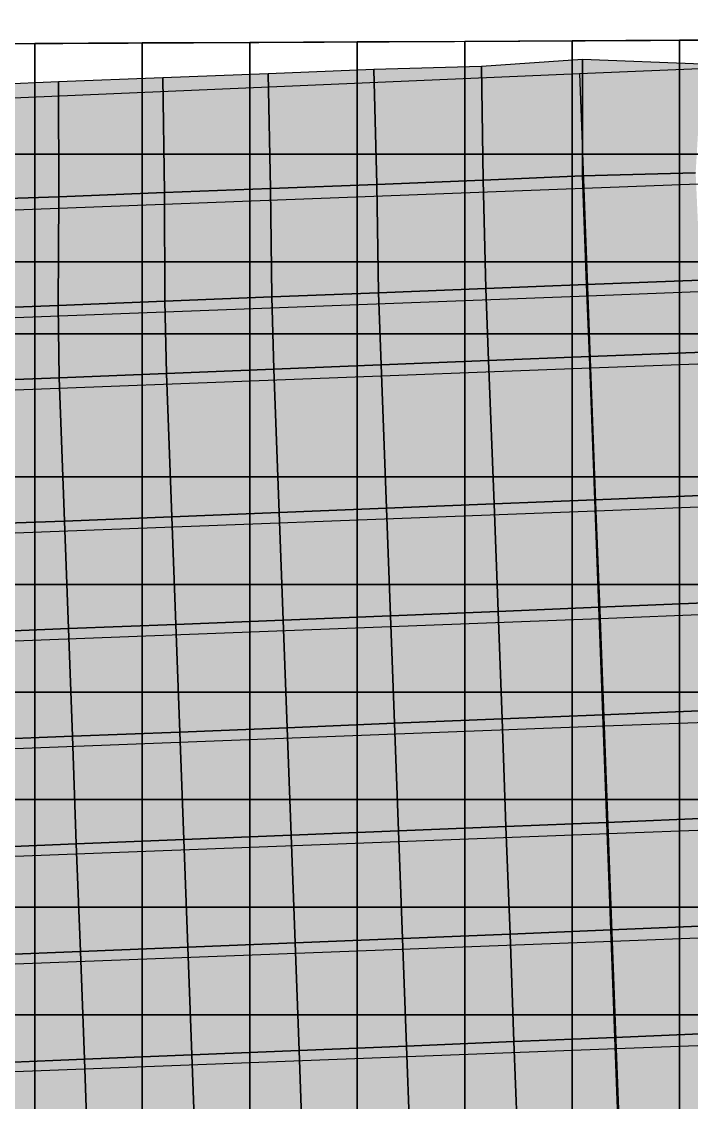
# Model space of a CAD drawing. Header units: inches. Extents: x -100 to 100, y -42 to 41.
# Drawn here: x 5.19 to 11.42, y -5.81 to 4.23 of the extents above; entities that cross this region are included whole.
import ezdxf

# ---------------------------------------------------------------- set-up
doc = ezdxf.new("R2010")
doc.units = ezdxf.units.IN
doc.header["$MEASUREMENT"] = 0
for name, color, linetype in [('Mesh-セル中詰(気中)', 7, 'Continuous'), ('Mesh-セル中詰(水中)', 7, 'Continuous'), ('Mesh-梁②(中央)', 7, 'Continuous'), ('Mesh-梁③(円周)', 7, 'Continuous'), ('Undeformed Mesh-セル中詰(気中)', 7, 'Continuous'), ('Undeformed Mesh-セル中詰(水中)', 7, 'Continuous'), ('Undeformed Mesh-梁③(円周)', 7, 'Continuous')]:
    doc.layers.add(name, color=color, linetype=linetype)

msp = doc.modelspace()

# ---------------------------------------------------------------- linework, layer by layer
at = {"color": 7, "true_color": 0xffffff, "transparency": 33554687}
for p, q in [((10.378, 3.750055), (21.636, 4.23355)), ((-0.88, 3.26625), (10.378, 3.750055)), ((10.378, 3.750055), (10.419, 2.685)), ((10.419, 2.685), (21.679, 3.1134)), ((-0.842, 2.2574), (10.419, 2.685)), ((10.419, 2.685), (10.456, 1.685)), ((10.456, 1.685), (21.715, 2.1145)), ((-0.804, 1.257), (10.456, 1.685)), ((10.456, 1.685), (10.482, 1.015)), ((10.482, 1.015), (21.739, 1.4451)), ((-0.78, 0.5867), (10.482, 1.015)), ((10.482, 1.015), (10.532, -0.315)), ((10.532, -0.315), (21.793, 0.1138)), ((-0.73, -0.7437), (10.532, -0.315)), ((10.532, -0.315), (10.57, -1.315)), ((10.57, -1.315), (21.831, -0.8863)), ((-0.693, -1.7438), (10.57, -1.315)), ((10.57, -1.315), (10.608, -2.315)), ((10.608, -2.315), (21.87, -1.8862)), ((-0.655, -2.744), (10.608, -2.315)), ((10.608, -2.315), (10.646, -3.315)), ((10.646, -3.315), (21.908, -2.886)), ((-0.617, -3.7441), (10.646, -3.315)), ((10.646, -3.315), (10.684, -4.315)), ((10.684, -4.315), (21.946, -3.8857)), ((-0.579, -4.7443), (10.684, -4.315)), ((10.684, -4.315), (10.721, -5.315)), ((10.721, -5.315), (21.984, -4.8855)), ((-0.541, -5.7445), (10.721, -5.315)), ((10.721, -5.315), (10.759, -6.315))]:
    msp.add_line(p, q, dxfattribs=at)
for points in [[(10.407, 3.880055), (9.46703, 3.816555), (9.48203, 2.7581)], [(10.407, 3.880055), (9.48203, 2.7581), (10.407, 2.7994)], [(11.52003, 3.839155), (10.407, 3.880055), (10.407, 2.7994)], [(11.52003, 3.839155), (10.407, 2.7994), (11.46003, 2.8285)], [(7.483025, 3.747655), (6.502025, 3.711055), (6.518025, 2.646)], [(7.483025, 3.747655), (6.518025, 2.646), (7.503025, 2.6822)], [(8.46703, 3.787155), (7.483025, 3.747655), (7.503025, 2.6822)], [(8.46703, 3.787155), (7.503025, 2.6822), (8.49203, 2.7198)], [(9.46703, 3.816555), (8.46703, 3.787155), (8.49203, 2.7198)], [(9.46703, 3.816555), (8.49203, 2.7198), (9.48203, 2.7581)], [(5.532025, 3.673855), (4.568025, 3.630955), (4.551025, 2.569)], [(5.532025, 3.673855), (4.551025, 2.569), (5.534025, 2.6059)], [(6.502025, 3.711055), (5.532025, 3.673855), (5.534025, 2.6059)], [(6.502025, 3.711055), (5.534025, 2.6059), (6.518025, 2.646)], [(10.444, 1.7894), (11.46003, 2.8285), (10.407, 2.7994)], [(10.444, 1.7894), (11.50503, 1.8312), (11.46003, 2.8285)], [(7.515025, 1.6735), (8.49203, 2.7198), (7.503025, 2.6822)], [(7.515025, 1.6735), (8.51003, 1.7131), (8.49203, 2.7198)], [(8.51003, 1.7131), (9.48203, 2.7581), (8.49203, 2.7198)], [(8.51003, 1.7131), (9.50703, 1.7522), (9.48203, 2.7581)], [(9.50703, 1.7522), (10.407, 2.7994), (9.48203, 2.7581)], [(9.50703, 1.7522), (10.444, 1.7894), (10.407, 2.7994)], [(5.527025, 1.5948), (6.520025, 1.6341), (6.518025, 2.646)], [(5.527025, 1.5948), (6.518025, 2.646), (5.534025, 2.6059)], [(6.520025, 1.6341), (7.503025, 2.6822), (6.518025, 2.646)], [(6.520025, 1.6341), (7.515025, 1.6735), (7.503025, 2.6822)], [(4.536025, 1.5557), (5.527025, 1.5948), (5.534025, 2.6059)], [(4.536025, 1.5557), (5.534025, 2.6059), (4.551025, 2.569)], [(10.471, 1.119), (11.50503, 1.8312), (10.444, 1.7894)], [(10.471, 1.119), (11.53203, 1.1614), (11.50503, 1.8312)], [(7.534025, 1.0016), (8.51003, 1.7131), (7.515025, 1.6735)], [(7.534025, 1.0016), (8.53303, 1.0415), (8.51003, 1.7131)], [(8.51003, 1.7131), (9.53203, 1.0815), (9.50703, 1.7522)], [(8.51003, 1.7131), (8.53303, 1.0415), (9.53203, 1.0815)], [(9.53203, 1.0815), (10.444, 1.7894), (9.50703, 1.7522)], [(9.53203, 1.0815), (10.471, 1.119), (10.444, 1.7894)], [(5.537025, 0.9223), (6.520025, 1.6341), (5.527025, 1.5948)], [(5.537025, 0.9223), (6.535025, 0.9614), (6.520025, 1.6341)], [(6.535025, 0.9614), (7.515025, 1.6735), (6.520025, 1.6341)], [(6.535025, 0.9614), (7.534025, 1.0016), (7.515025, 1.6735)], [(4.538025, 0.8818), (5.527025, 1.5948), (4.536025, 1.5557)], [(4.538025, 0.8818), (5.537025, 0.9223), (5.527025, 1.5948)], [(10.471, 1.119), (9.53203, 1.0815), (9.58403, -0.2492)], [(10.471, 1.119), (9.58403, -0.2492), (10.522, -0.2114)], [(11.53203, 1.1614), (10.471, 1.119), (10.522, -0.2114)], [(11.53203, 1.1614), (10.522, -0.2114), (11.58303, -0.1688)], [(8.53303, 1.0415), (7.534025, 1.0016), (7.585025, -0.3298)], [(8.53303, 1.0415), (7.585025, -0.3298), (8.58403, -0.2894)], [(8.53303, 1.0415), (9.58403, -0.2492), (9.53203, 1.0815)], [(8.53303, 1.0415), (8.58403, -0.2894), (9.58403, -0.2492)], [(5.537025, 0.9223), (4.538025, 0.8818), (4.587025, -0.449)], [(5.537025, 0.9223), (4.587025, -0.449), (5.587025, -0.4095)], [(6.535025, 0.9614), (5.537025, 0.9223), (5.587025, -0.4095)], [(6.535025, 0.9614), (5.587025, -0.4095), (6.586025, -0.3697)], [(7.534025, 1.0016), (6.535025, 0.9614), (6.586025, -0.3697)], [(7.534025, 1.0016), (6.586025, -0.3697), (7.585025, -0.3298)], [(10.522, -0.2114), (11.62103, -1.1687), (11.58303, -0.1688)], [(7.585025, -0.3298), (8.62203, -1.29), (8.58403, -0.2894)], [(8.58403, -0.2894), (9.62103, -1.2494), (9.58403, -0.2492)], [(8.58403, -0.2894), (8.62203, -1.29), (9.62103, -1.2494)], [(9.58403, -0.2492), (10.56, -1.2115), (10.522, -0.2114)], [(9.58403, -0.2492), (9.62103, -1.2494), (10.56, -1.2115)], [(10.522, -0.2114), (10.56, -1.2115), (11.62103, -1.1687)], [(5.587025, -0.4095), (6.623025, -1.3706), (6.586025, -0.3697)], [(6.586025, -0.3697), (7.622025, -1.3304), (7.585025, -0.3298)], [(6.586025, -0.3697), (6.623025, -1.3706), (7.622025, -1.3304)], [(7.585025, -0.3298), (7.622025, -1.3304), (8.62203, -1.29)], [(4.587025, -0.449), (5.624025, -1.4103), (5.587025, -0.4095)], [(4.587025, -0.449), (4.625025, -1.4499), (5.624025, -1.4103)], [(5.587025, -0.4095), (5.624025, -1.4103), (6.623025, -1.3706)], [(10.56, -1.2115), (11.65903, -2.1684), (11.62103, -1.1687)], [(8.62203, -1.29), (7.622025, -1.3304), (7.659025, -2.331)], [(8.62203, -1.29), (7.659025, -2.331), (8.65903, -2.2903)], [(9.62103, -1.2494), (8.62203, -1.29), (8.65903, -2.2903)], [(9.62103, -1.2494), (8.65903, -2.2903), (9.65903, -2.2497)], [(9.62103, -1.2494), (10.597, -2.2114), (10.56, -1.2115)], [(9.62103, -1.2494), (9.65903, -2.2497), (10.597, -2.2114)], [(10.56, -1.2115), (10.597, -2.2114), (11.65903, -2.1684)], [(6.623025, -1.3706), (5.624025, -1.4103), (5.661025, -2.4112)], [(6.623025, -1.3706), (5.661025, -2.4112), (6.660025, -2.3713)], [(6.623025, -1.3706), (7.659025, -2.331), (7.622025, -1.3304)], [(6.623025, -1.3706), (6.660025, -2.3713), (7.659025, -2.331)], [(4.625025, -1.4499), (5.661025, -2.4112), (5.624025, -1.4103)], [(4.625025, -1.4499), (4.661025, -2.4509), (5.661025, -2.4112)], [(11.65903, -2.1684), (10.597, -2.2114), (10.635, -3.2112)], [(11.65903, -2.1684), (10.635, -3.2112), (11.69603, -3.1679)], [(8.65903, -2.2903), (7.659025, -2.331), (7.696025, -3.3314)], [(8.65903, -2.2903), (7.696025, -3.3314), (8.69603, -3.2907)], [(9.65903, -2.2497), (8.65903, -2.2903), (8.69603, -3.2907)], [(9.65903, -2.2497), (8.69603, -3.2907), (9.69503, -3.2497)], [(10.597, -2.2114), (9.65903, -2.2497), (9.69503, -3.2497)], [(10.597, -2.2114), (9.69503, -3.2497), (10.635, -3.2112)], [(4.661025, -2.4509), (5.697025, -3.4121), (5.661025, -2.4112)], [(6.660025, -2.3713), (5.661025, -2.4112), (5.697025, -3.4121)], [(6.660025, -2.3713), (5.697025, -3.4121), (6.697025, -3.372)], [(7.659025, -2.331), (6.660025, -2.3713), (6.697025, -3.372)], [(7.659025, -2.331), (6.697025, -3.372), (7.696025, -3.3314)], [(4.661025, -2.4509), (4.699025, -3.4521), (5.697025, -3.4121)], [(10.635, -3.2112), (9.69503, -3.2497), (9.73303, -4.2497)], [(10.635, -3.2112), (9.73303, -4.2497), (10.672, -4.2109)], [(11.69603, -3.1679), (10.635, -3.2112), (10.672, -4.2109)], [(11.69603, -3.1679), (10.672, -4.2109), (11.73303, -4.1674)], [(8.69603, -3.2907), (7.696025, -3.3314), (7.733025, -4.332)], [(8.69603, -3.2907), (7.733025, -4.332), (8.73203, -4.2909)], [(9.69503, -3.2497), (8.69603, -3.2907), (8.73203, -4.2909)], [(9.69503, -3.2497), (8.73203, -4.2909), (9.73303, -4.2497)], [(5.697025, -3.4121), (4.699025, -3.4521), (4.736025, -4.4533)], [(5.697025, -3.4121), (4.736025, -4.4533), (5.735025, -4.4132)], [(6.697025, -3.372), (5.697025, -3.4121), (5.735025, -4.4132)], [(6.697025, -3.372), (5.735025, -4.4132), (6.734025, -4.3727)], [(7.696025, -3.3314), (6.697025, -3.372), (6.734025, -4.3727)], [(7.696025, -3.3314), (6.734025, -4.3727), (7.733025, -4.332)], [(9.73303, -4.2497), (10.709, -5.2105), (10.672, -4.2109)], [(10.672, -4.2109), (11.77003, -5.1669), (11.73303, -4.1674)], [(10.672, -4.2109), (10.709, -5.2105), (11.77003, -5.1669)], [(8.73203, -4.2909), (7.733025, -4.332), (7.770025, -5.3325)], [(8.73203, -4.2909), (7.770025, -5.3325), (8.77003, -5.2911)], [(8.73203, -4.2909), (9.76903, -5.2496), (9.73303, -4.2497)], [(8.73203, -4.2909), (8.77003, -5.2911), (9.76903, -5.2496)], [(9.73303, -4.2497), (9.76903, -5.2496), (10.709, -5.2105)], [(4.736025, -4.4533), (5.772025, -5.4143), (5.735025, -4.4132)], [(5.735025, -4.4132), (6.771025, -5.3737), (6.734025, -4.3727)], [(5.735025, -4.4132), (5.772025, -5.4143), (6.771025, -5.3737)], [(6.734025, -4.3727), (7.770025, -5.3325), (7.733025, -4.332)], [(6.734025, -4.3727), (6.771025, -5.3737), (7.770025, -5.3325)], [(4.736025, -4.4533), (4.773025, -5.4547), (5.772025, -5.4143)], [(10.709, -5.2105), (9.76903, -5.2496), (9.80703, -6.2495)], [(10.709, -5.2105), (9.80703, -6.2495), (10.746, -6.2102)], [(11.77003, -5.1669), (10.709, -5.2105), (10.746, -6.2102)], [(11.77003, -5.1669), (10.746, -6.2102), (11.80803, -6.1662)], [(8.77003, -5.2911), (7.770025, -5.3325), (7.808025, -6.3332)], [(8.77003, -5.2911), (7.808025, -6.3332), (8.80703, -6.2913)], [(8.77003, -5.2911), (9.80703, -6.2495), (9.76903, -5.2496)], [(8.77003, -5.2911), (8.80703, -6.2913), (9.80703, -6.2495)], [(5.772025, -5.4143), (4.773025, -5.4547), (4.810025, -6.4559)], [(5.772025, -5.4143), (4.810025, -6.4559), (5.809025, -6.4156)], [(6.771025, -5.3737), (5.772025, -5.4143), (5.809025, -6.4156)], [(6.771025, -5.3737), (5.809025, -6.4156), (6.808025, -6.3746)], [(7.770025, -5.3325), (6.771025, -5.3737), (6.808025, -6.3746)], [(7.770025, -5.3325), (6.808025, -6.3746), (7.808025, -6.3332)]]:
    msp.add_solid(points, dxfattribs=at)
at = {"layer": 'Mesh-セル中詰(気中)', "color": 18, "true_color": 0x000000, "transparency": 33554559}
for p, q in [((10.407, 3.880055), (9.46703, 3.816555)), ((10.407, 2.7994), (10.407, 3.880055)), ((11.52003, 3.839155), (10.407, 3.880055)), ((10.407, 3.880055), (10.407, 2.7994)), ((7.483025, 3.747655), (6.502025, 3.711055)), ((8.46703, 3.787155), (7.483025, 3.747655)), ((7.503025, 2.6822), (7.483025, 3.747655)), ((7.483025, 3.747655), (7.503025, 2.6822)), ((9.46703, 3.816555), (8.46703, 3.787155)), ((8.49203, 2.7198), (8.46703, 3.787155)), ((8.46703, 3.787155), (8.49203, 2.7198)), ((9.48203, 2.7581), (9.46703, 3.816555)), ((9.46703, 3.816555), (9.48203, 2.7581)), ((5.532025, 3.673855), (4.568025, 3.630955)), ((6.502025, 3.711055), (5.532025, 3.673855)), ((5.534025, 2.6059), (5.532025, 3.673855)), ((5.532025, 3.673855), (5.534025, 2.6059)), ((6.518025, 2.646), (6.502025, 3.711055)), ((6.502025, 3.711055), (6.518025, 2.646)), ((11.46003, 2.8285), (10.407, 2.7994)), ((10.407, 2.7994), (11.46003, 2.8285)), ((8.49203, 2.7198), (7.503025, 2.6822)), ((7.503025, 2.6822), (8.49203, 2.7198)), ((9.48203, 2.7581), (8.49203, 2.7198)), ((8.49203, 2.7198), (9.48203, 2.7581)), ((8.51003, 1.7131), (8.49203, 2.7198)), ((8.49203, 2.7198), (8.51003, 1.7131)), ((9.48203, 2.7581), (10.407, 2.7994)), ((10.407, 2.7994), (9.48203, 2.7581)), ((9.50703, 1.7522), (9.48203, 2.7581)), ((9.48203, 2.7581), (9.50703, 1.7522)), ((10.444, 1.7894), (10.407, 2.7994)), ((10.407, 2.7994), (10.444, 1.7894)), ((6.518025, 2.646), (5.534025, 2.6059)), ((5.534025, 2.6059), (6.518025, 2.646)), ((7.503025, 2.6822), (6.518025, 2.646)), ((6.518025, 2.646), (7.503025, 2.6822)), ((6.520025, 1.6341), (6.518025, 2.646)), ((6.518025, 2.646), (6.520025, 1.6341)), ((7.515025, 1.6735), (7.503025, 2.6822)), ((7.503025, 2.6822), (7.515025, 1.6735)), ((5.534025, 2.6059), (4.551025, 2.569)), ((4.551025, 2.569), (5.534025, 2.6059)), ((5.527025, 1.5948), (5.534025, 2.6059)), ((5.534025, 2.6059), (5.527025, 1.5948)), ((11.50503, 1.8312), (10.444, 1.7894)), ((10.444, 1.7894), (11.50503, 1.8312)), ((8.51003, 1.7131), (7.515025, 1.6735)), ((7.515025, 1.6735), (8.51003, 1.7131)), ((9.50703, 1.7522), (8.51003, 1.7131)), ((8.51003, 1.7131), (9.50703, 1.7522)), ((8.53303, 1.0415), (8.51003, 1.7131)), ((8.51003, 1.7131), (8.53303, 1.0415)), ((10.444, 1.7894), (9.50703, 1.7522)), ((9.50703, 1.7522), (10.444, 1.7894)), ((9.53203, 1.0815), (9.50703, 1.7522)), ((9.50703, 1.7522), (9.53203, 1.0815)), ((10.471, 1.119), (10.444, 1.7894)), ((10.444, 1.7894), (10.471, 1.119)), ((6.520025, 1.6341), (5.527025, 1.5948)), ((5.527025, 1.5948), (6.520025, 1.6341)), ((7.515025, 1.6735), (6.520025, 1.6341)), ((6.520025, 1.6341), (7.515025, 1.6735)), ((6.535025, 0.9614), (6.520025, 1.6341)), ((6.520025, 1.6341), (6.535025, 0.9614)), ((7.534025, 1.0016), (7.515025, 1.6735)), ((7.515025, 1.6735), (7.534025, 1.0016)), ((5.527025, 1.5948), (4.536025, 1.5557)), ((4.536025, 1.5557), (5.527025, 1.5948)), ((5.537025, 0.9223), (5.527025, 1.5948)), ((5.527025, 1.5948), (5.537025, 0.9223)), ((9.53203, 1.0815), (10.471, 1.119)), ((10.471, 1.119), (11.53203, 1.1614)), ((7.534025, 1.0016), (8.53303, 1.0415)), ((8.53303, 1.0415), (9.53203, 1.0815)), ((4.538025, 0.8818), (5.537025, 0.9223)), ((5.537025, 0.9223), (6.535025, 0.9614)), ((6.535025, 0.9614), (7.534025, 1.0016))]:
    msp.add_line(p, q, dxfattribs=at)
at = {"layer": 'Mesh-セル中詰(水中)', "color": 18, "true_color": 0x000000, "transparency": 33554559}
for p, q in [((10.471, 1.119), (9.53203, 1.0815)), ((11.53203, 1.1614), (10.471, 1.119)), ((10.522, -0.2114), (10.471, 1.119)), ((10.471, 1.119), (10.522, -0.2114)), ((8.53303, 1.0415), (7.534025, 1.0016)), ((9.53203, 1.0815), (8.53303, 1.0415)), ((8.58403, -0.2894), (8.53303, 1.0415)), ((8.53303, 1.0415), (8.58403, -0.2894)), ((9.58403, -0.2492), (9.53203, 1.0815)), ((9.53203, 1.0815), (9.58403, -0.2492)), ((5.537025, 0.9223), (4.538025, 0.8818)), ((6.535025, 0.9614), (5.537025, 0.9223)), ((5.587025, -0.4095), (5.537025, 0.9223)), ((5.537025, 0.9223), (5.587025, -0.4095)), ((7.534025, 1.0016), (6.535025, 0.9614)), ((6.586025, -0.3697), (6.535025, 0.9614)), ((6.535025, 0.9614), (6.586025, -0.3697)), ((7.585025, -0.3298), (7.534025, 1.0016)), ((7.534025, 1.0016), (7.585025, -0.3298)), ((11.58303, -0.1688), (10.522, -0.2114)), ((10.522, -0.2114), (11.58303, -0.1688)), ((8.58403, -0.2894), (7.585025, -0.3298)), ((7.585025, -0.3298), (8.58403, -0.2894)), ((9.58403, -0.2492), (8.58403, -0.2894)), ((8.58403, -0.2894), (9.58403, -0.2492)), ((8.62203, -1.29), (8.58403, -0.2894)), ((8.58403, -0.2894), (8.62203, -1.29)), ((10.522, -0.2114), (9.58403, -0.2492)), ((9.58403, -0.2492), (10.522, -0.2114)), ((9.62103, -1.2494), (9.58403, -0.2492)), ((9.58403, -0.2492), (9.62103, -1.2494)), ((10.56, -1.2115), (10.522, -0.2114)), ((10.522, -0.2114), (10.56, -1.2115)), ((6.586025, -0.3697), (5.587025, -0.4095)), ((5.587025, -0.4095), (6.586025, -0.3697)), ((7.585025, -0.3298), (6.586025, -0.3697)), ((6.586025, -0.3697), (7.585025, -0.3298)), ((6.623025, -1.3706), (6.586025, -0.3697)), ((6.586025, -0.3697), (6.623025, -1.3706)), ((7.622025, -1.3304), (7.585025, -0.3298)), ((7.585025, -0.3298), (7.622025, -1.3304)), ((4.587025, -0.449), (5.587025, -0.4095)), ((5.587025, -0.4095), (4.587025, -0.449)), ((5.624025, -1.4103), (5.587025, -0.4095)), ((5.587025, -0.4095), (5.624025, -1.4103)), ((11.62103, -1.1687), (10.56, -1.2115)), ((10.56, -1.2115), (11.62103, -1.1687)), ((8.62203, -1.29), (7.622025, -1.3304)), ((7.622025, -1.3304), (8.62203, -1.29)), ((9.62103, -1.2494), (8.62203, -1.29)), ((8.62203, -1.29), (9.62103, -1.2494)), ((8.65903, -2.2903), (8.62203, -1.29)), ((8.62203, -1.29), (8.65903, -2.2903)), ((10.56, -1.2115), (9.62103, -1.2494)), ((9.62103, -1.2494), (10.56, -1.2115)), ((9.65903, -2.2497), (9.62103, -1.2494)), ((9.62103, -1.2494), (9.65903, -2.2497)), ((10.597, -2.2114), (10.56, -1.2115)), ((10.56, -1.2115), (10.597, -2.2114)), ((6.623025, -1.3706), (5.624025, -1.4103)), ((5.624025, -1.4103), (6.623025, -1.3706)), ((7.622025, -1.3304), (6.623025, -1.3706)), ((6.623025, -1.3706), (7.622025, -1.3304)), ((6.660025, -2.3713), (6.623025, -1.3706)), ((6.623025, -1.3706), (6.660025, -2.3713)), ((7.659025, -2.331), (7.622025, -1.3304)), ((7.622025, -1.3304), (7.659025, -2.331)), ((5.624025, -1.4103), (4.625025, -1.4499)), ((4.625025, -1.4499), (5.624025, -1.4103)), ((5.661025, -2.4112), (5.624025, -1.4103)), ((5.624025, -1.4103), (5.661025, -2.4112)), ((11.65903, -2.1684), (10.597, -2.2114)), ((10.597, -2.2114), (11.65903, -2.1684)), ((8.65903, -2.2903), (7.659025, -2.331)), ((7.659025, -2.331), (8.65903, -2.2903)), ((9.65903, -2.2497), (8.65903, -2.2903)), ((8.65903, -2.2903), (9.65903, -2.2497)), ((8.69603, -3.2907), (8.65903, -2.2903)), ((8.65903, -2.2903), (8.69603, -3.2907)), ((10.597, -2.2114), (9.65903, -2.2497)), ((9.65903, -2.2497), (10.597, -2.2114)), ((9.69503, -3.2497), (9.65903, -2.2497)), ((9.65903, -2.2497), (9.69503, -3.2497)), ((10.635, -3.2112), (10.597, -2.2114)), ((10.597, -2.2114), (10.635, -3.2112)), ((5.661025, -2.4112), (4.661025, -2.4509)), ((4.661025, -2.4509), (5.661025, -2.4112)), ((6.660025, -2.3713), (5.661025, -2.4112)), ((5.661025, -2.4112), (6.660025, -2.3713)), ((5.697025, -3.4121), (5.661025, -2.4112)), ((5.661025, -2.4112), (5.697025, -3.4121)), ((7.659025, -2.331), (6.660025, -2.3713)), ((6.660025, -2.3713), (7.659025, -2.331)), ((6.697025, -3.372), (6.660025, -2.3713)), ((6.660025, -2.3713), (6.697025, -3.372)), ((7.696025, -3.3314), (7.659025, -2.331)), ((7.659025, -2.331), (7.696025, -3.3314)), ((10.635, -3.2112), (9.69503, -3.2497)), ((9.69503, -3.2497), (10.635, -3.2112)), ((11.69603, -3.1679), (10.635, -3.2112)), ((10.635, -3.2112), (11.69603, -3.1679)), ((10.672, -4.2109), (10.635, -3.2112)), ((10.635, -3.2112), (10.672, -4.2109)), ((8.69603, -3.2907), (7.696025, -3.3314)), ((7.696025, -3.3314), (8.69603, -3.2907)), ((9.69503, -3.2497), (8.69603, -3.2907)), ((8.69603, -3.2907), (9.69503, -3.2497)), ((8.73203, -4.2909), (8.69603, -3.2907)), ((8.69603, -3.2907), (8.73203, -4.2909)), ((9.73303, -4.2497), (9.69503, -3.2497)), ((9.69503, -3.2497), (9.73303, -4.2497)), ((5.697025, -3.4121), (4.699025, -3.4521)), ((4.699025, -3.4521), (5.697025, -3.4121)), ((5.697025, -3.4121), (6.697025, -3.372)), ((6.697025, -3.372), (5.697025, -3.4121)), ((5.735025, -4.4132), (5.697025, -3.4121)), ((5.697025, -3.4121), (5.735025, -4.4132)), ((7.696025, -3.3314), (6.697025, -3.372)), ((6.697025, -3.372), (7.696025, -3.3314)), ((6.734025, -4.3727), (6.697025, -3.372)), ((6.697025, -3.372), (6.734025, -4.3727)), ((7.733025, -4.332), (7.696025, -3.3314)), ((7.696025, -3.3314), (7.733025, -4.332)), ((10.672, -4.2109), (9.73303, -4.2497)), ((9.73303, -4.2497), (10.672, -4.2109)), ((11.73303, -4.1674), (10.672, -4.2109)), ((10.672, -4.2109), (11.73303, -4.1674)), ((10.709, -5.2105), (10.672, -4.2109)), ((10.672, -4.2109), (10.709, -5.2105)), ((8.73203, -4.2909), (7.733025, -4.332)), ((7.733025, -4.332), (8.73203, -4.2909)), ((9.73303, -4.2497), (8.73203, -4.2909)), ((8.73203, -4.2909), (9.73303, -4.2497)), ((8.77003, -5.2911), (8.73203, -4.2909)), ((8.73203, -4.2909), (8.77003, -5.2911)), ((9.76903, -5.2496), (9.73303, -4.2497)), ((9.73303, -4.2497), (9.76903, -5.2496)), ((5.735025, -4.4132), (4.736025, -4.4533)), ((4.736025, -4.4533), (5.735025, -4.4132)), ((6.734025, -4.3727), (5.735025, -4.4132)), ((5.735025, -4.4132), (6.734025, -4.3727)), ((5.772025, -5.4143), (5.735025, -4.4132)), ((5.735025, -4.4132), (5.772025, -5.4143)), ((7.733025, -4.332), (6.734025, -4.3727)), ((6.734025, -4.3727), (7.733025, -4.332)), ((6.771025, -5.3737), (6.734025, -4.3727)), ((6.734025, -4.3727), (6.771025, -5.3737)), ((7.770025, -5.3325), (7.733025, -4.332)), ((7.733025, -4.332), (7.770025, -5.3325)), ((10.709, -5.2105), (9.76903, -5.2496)), ((9.76903, -5.2496), (10.709, -5.2105)), ((10.709, -5.2105), (11.77003, -5.1669)), ((11.77003, -5.1669), (10.709, -5.2105)), ((10.746, -6.2102), (10.709, -5.2105)), ((10.709, -5.2105), (10.746, -6.2102)), ((8.77003, -5.2911), (7.770025, -5.3325)), ((7.770025, -5.3325), (8.77003, -5.2911)), ((9.76903, -5.2496), (8.77003, -5.2911)), ((8.77003, -5.2911), (9.76903, -5.2496)), ((8.80703, -6.2913), (8.77003, -5.2911)), ((8.77003, -5.2911), (8.80703, -6.2913)), ((9.80703, -6.2495), (9.76903, -5.2496)), ((9.76903, -5.2496), (9.80703, -6.2495)), ((5.772025, -5.4143), (4.773025, -5.4547)), ((4.773025, -5.4547), (5.772025, -5.4143)), ((6.771025, -5.3737), (5.772025, -5.4143)), ((5.772025, -5.4143), (6.771025, -5.3737)), ((5.809025, -6.4156), (5.772025, -5.4143)), ((5.772025, -5.4143), (5.809025, -6.4156)), ((7.770025, -5.3325), (6.771025, -5.3737)), ((6.771025, -5.3737), (7.770025, -5.3325)), ((6.808025, -6.3746), (6.771025, -5.3737)), ((6.771025, -5.3737), (6.808025, -6.3746)), ((7.808025, -6.3332), (7.770025, -5.3325)), ((7.770025, -5.3325), (7.808025, -6.3332))]:
    msp.add_line(p, q, dxfattribs=at)
at = {"layer": 'Mesh-梁②(中央)', "color": 18, "true_color": 0x000000, "transparency": 33554559}
for p, q in [((10.378, 3.750055), (10.419, 2.685)), ((10.419, 2.685), (10.456, 1.685)), ((10.456, 1.685), (10.482, 1.015)), ((10.482, 1.015), (10.532, -0.315)), ((10.532, -0.315), (10.57, -1.315)), ((10.57, -1.315), (10.608, -2.315)), ((10.608, -2.315), (10.646, -3.315)), ((10.646, -3.315), (10.684, -4.315)), ((10.684, -4.315), (10.721, -5.315)), ((10.721, -5.315), (10.759, -6.315))]:
    msp.add_line(p, q, dxfattribs=at)
at = {"layer": 'Mesh-梁③(円周)', "color": 18, "true_color": 0x000000, "transparency": 33554559}
for p, q in [((10.378, 3.750055), (21.636, 4.23355)), ((-0.88, 3.26625), (10.378, 3.750055)), ((10.419, 2.685), (21.679, 3.1134)), ((-0.842, 2.2574), (10.419, 2.685)), ((10.456, 1.685), (21.715, 2.1145)), ((-0.804, 1.257), (10.456, 1.685)), ((10.482, 1.015), (21.739, 1.4451)), ((-0.78, 0.5867), (10.482, 1.015)), ((10.532, -0.315), (21.793, 0.1138)), ((-0.73, -0.7437), (10.532, -0.315)), ((10.57, -1.315), (21.831, -0.8863)), ((-0.693, -1.7438), (10.57, -1.315)), ((10.608, -2.315), (21.87, -1.8862)), ((-0.655, -2.744), (10.608, -2.315)), ((10.646, -3.315), (21.908, -2.886)), ((-0.617, -3.7441), (10.646, -3.315)), ((10.684, -4.315), (21.946, -3.8857)), ((-0.579, -4.7443), (10.684, -4.315)), ((10.721, -5.315), (21.984, -4.8855)), ((-0.541, -5.7445), (10.721, -5.315))]:
    msp.add_line(p, q, dxfattribs=at)
at = {"layer": 'Undeformed Mesh-セル中詰(気中)', "color": 1, "true_color": 0xff0000, "transparency": 33554687}
for p, q in [((5.311025, 4.030055), (4.311025, 4.025055)), ((6.311025, 4.035055), (5.311025, 4.030055)), ((5.311025, 3), (5.311025, 4.030055)), ((5.311025, 4.030055), (5.311025, 3)), ((7.311025, 4.040055), (6.311025, 4.035055)), ((6.311025, 3), (6.311025, 4.035055)), ((6.311025, 4.035055), (6.311025, 3)), ((8.311025, 4.045055), (7.311025, 4.040055)), ((7.311025, 3), (7.311025, 4.040055)), ((7.311025, 4.040055), (7.311025, 3)), ((9.311025, 4.050055), (8.311025, 4.045055)), ((8.311025, 3), (8.311025, 4.045055)), ((8.311025, 4.045055), (8.311025, 3)), ((10.31103, 4.055055), (9.311025, 4.050055)), ((9.311025, 3), (9.311025, 4.050055)), ((9.311025, 4.050055), (9.311025, 3)), ((11.31103, 4.060055), (10.31103, 4.055055)), ((10.31103, 3), (10.31103, 4.055055)), ((10.31103, 4.055055), (10.31103, 3)), ((12.25, 4.065055), (11.31103, 4.060055)), ((11.31103, 3), (11.31103, 4.060055)), ((11.31103, 4.060055), (11.31103, 3)), ((5.311025, 3), (4.311025, 3)), ((4.311025, 3), (5.311025, 3)), ((5.311025, 2), (5.311025, 3)), ((6.311025, 3), (5.311025, 3)), ((5.311025, 3), (5.311025, 2)), ((5.311025, 3), (6.311025, 3)), ((6.311025, 2), (6.311025, 3)), ((7.311025, 3), (6.311025, 3)), ((6.311025, 3), (6.311025, 2)), ((6.311025, 3), (7.311025, 3)), ((7.311025, 2), (7.311025, 3)), ((8.311025, 3), (7.311025, 3)), ((7.311025, 3), (7.311025, 2)), ((7.311025, 3), (8.311025, 3)), ((8.311025, 2), (8.311025, 3)), ((9.311025, 3), (8.311025, 3)), ((8.311025, 3), (8.311025, 2)), ((8.311025, 3), (9.311025, 3)), ((9.311025, 2), (9.311025, 3)), ((10.31103, 3), (9.311025, 3)), ((9.311025, 3), (9.311025, 2)), ((9.311025, 3), (10.31103, 3)), ((10.31103, 2), (10.31103, 3)), ((11.31103, 3), (10.31103, 3)), ((10.31103, 3), (10.31103, 2)), ((10.31103, 3), (11.31103, 3)), ((11.31103, 2), (11.31103, 3)), ((11.31103, 3), (12.25, 3)), ((12.25, 3), (11.31103, 3)), ((11.31103, 3), (11.31103, 2)), ((5.311025, 2), (4.311025, 2)), ((4.311025, 2), (5.311025, 2)), ((5.311025, 1.33), (5.311025, 2)), ((6.311025, 2), (5.311025, 2)), ((5.311025, 2), (5.311025, 1.33)), ((5.311025, 2), (6.311025, 2)), ((6.311025, 1.33), (6.311025, 2)), ((7.311025, 2), (6.311025, 2)), ((6.311025, 2), (6.311025, 1.33)), ((6.311025, 2), (7.311025, 2)), ((7.311025, 1.33), (7.311025, 2)), ((8.311025, 2), (7.311025, 2)), ((7.311025, 2), (7.311025, 1.33)), ((7.311025, 2), (8.311025, 2)), ((8.311025, 1.33), (8.311025, 2)), ((9.311025, 2), (8.311025, 2)), ((8.311025, 2), (8.311025, 1.33)), ((8.311025, 2), (9.311025, 2)), ((9.311025, 1.33), (9.311025, 2)), ((10.31103, 2), (9.311025, 2)), ((9.311025, 2), (9.311025, 1.33)), ((9.311025, 2), (10.31103, 2)), ((10.31103, 1.33), (10.31103, 2)), ((10.31103, 2), (10.31103, 1.33)), ((11.31103, 2), (10.31103, 2)), ((10.31103, 2), (11.31103, 2)), ((11.31103, 1.33), (11.31103, 2)), ((12.25, 2), (11.31103, 2)), ((11.31103, 2), (11.31103, 1.33)), ((11.31103, 2), (12.25, 2)), ((4.311025, 1.33), (5.311025, 1.33)), ((5.311025, 1.33), (6.311025, 1.33)), ((6.311025, 1.33), (7.311025, 1.33)), ((7.311025, 1.33), (8.311025, 1.33)), ((8.311025, 1.33), (9.311025, 1.33)), ((9.311025, 1.33), (10.31103, 1.33)), ((10.31103, 1.33), (11.31103, 1.33)), ((11.31103, 1.33), (12.25, 1.33))]:
    msp.add_line(p, q, dxfattribs=at)
at = {"layer": 'Undeformed Mesh-セル中詰(水中)', "color": 1, "true_color": 0xff0000, "transparency": 33554687}
for p, q in [((5.311025, 1.33), (4.311025, 1.33)), ((5.311025, 0), (5.311025, 1.33)), ((6.311025, 1.33), (5.311025, 1.33)), ((5.311025, 1.33), (5.311025, 0)), ((6.311025, 0), (6.311025, 1.33)), ((7.311025, 1.33), (6.311025, 1.33)), ((6.311025, 1.33), (6.311025, 0)), ((7.311025, 0), (7.311025, 1.33)), ((8.311025, 1.33), (7.311025, 1.33)), ((7.311025, 1.33), (7.311025, 0)), ((8.311025, 0), (8.311025, 1.33)), ((9.311025, 1.33), (8.311025, 1.33)), ((8.311025, 1.33), (8.311025, 0)), ((9.311025, 0), (9.311025, 1.33)), ((10.31103, 1.33), (9.311025, 1.33)), ((9.311025, 1.33), (9.311025, 0)), ((10.31103, 0), (10.31103, 1.33)), ((10.31103, 1.33), (10.31103, 0)), ((11.31103, 1.33), (10.31103, 1.33)), ((11.31103, 0), (11.31103, 1.33)), ((12.25, 1.33), (11.31103, 1.33)), ((11.31103, 1.33), (11.31103, 0)), ((5.311025, 0), (4.311025, 0)), ((4.311025, 0), (5.311025, 0)), ((5.311025, -1), (5.311025, 0)), ((5.311025, 0), (5.311025, -1)), ((6.311025, 0), (5.311025, 0)), ((5.311025, 0), (6.311025, 0)), ((6.311025, -1), (6.311025, 0)), ((6.311025, 0), (7.311025, 0)), ((6.311025, 0), (6.311025, -1)), ((7.311025, 0), (6.311025, 0)), ((7.311025, -1), (7.311025, 0)), ((7.311025, 0), (7.311025, -1)), ((8.311025, 0), (7.311025, 0)), ((7.311025, 0), (8.311025, 0)), ((8.311025, -1), (8.311025, 0)), ((8.311025, 0), (8.311025, -1)), ((9.311025, 0), (8.311025, 0)), ((8.311025, 0), (9.311025, 0)), ((9.311025, -1), (9.311025, 0)), ((9.311025, 0), (9.311025, -1)), ((10.31103, 0), (9.311025, 0)), ((9.311025, 0), (10.31103, 0)), ((10.31103, -1), (10.31103, 0)), ((10.31103, 0), (10.31103, -1)), ((11.31103, 0), (10.31103, 0)), ((10.31103, 0), (11.31103, 0)), ((11.31103, -1), (11.31103, 0)), ((11.31103, 0), (11.31103, -1)), ((12.25, 0), (11.31103, 0)), ((11.31103, 0), (12.25, 0)), ((5.311025, -1), (4.311025, -1)), ((4.311025, -1), (5.311025, -1)), ((5.311025, -2), (5.311025, -1)), ((5.311025, -1), (5.311025, -2)), ((6.311025, -1), (5.311025, -1)), ((5.311025, -1), (6.311025, -1)), ((6.311025, -2), (6.311025, -1)), ((6.311025, -1), (6.311025, -2)), ((7.311025, -1), (6.311025, -1)), ((6.311025, -1), (7.311025, -1)), ((7.311025, -2), (7.311025, -1)), ((8.311025, -1), (7.311025, -1)), ((7.311025, -1), (7.311025, -2)), ((7.311025, -1), (8.311025, -1)), ((8.311025, -2), (8.311025, -1)), ((8.311025, -1), (8.311025, -2)), ((9.311025, -1), (8.311025, -1)), ((8.311025, -1), (9.311025, -1)), ((9.311025, -2), (9.311025, -1)), ((10.31103, -1), (9.311025, -1)), ((9.311025, -1), (9.311025, -2)), ((9.311025, -1), (10.31103, -1)), ((10.31103, -2), (10.31103, -1)), ((11.31103, -1), (10.31103, -1)), ((10.31103, -1), (10.31103, -2)), ((10.31103, -1), (11.31103, -1)), ((11.31103, -2), (11.31103, -1)), ((11.31103, -1), (11.31103, -2)), ((12.25, -1), (11.31103, -1)), ((11.31103, -1), (12.25, -1)), ((5.311025, -2), (4.311025, -2)), ((4.311025, -2), (5.311025, -2)), ((5.311025, -3), (5.311025, -2)), ((5.311025, -2), (5.311025, -3)), ((6.311025, -2), (5.311025, -2)), ((5.311025, -2), (6.311025, -2)), ((6.311025, -3), (6.311025, -2)), ((6.311025, -2), (6.311025, -3)), ((7.311025, -2), (6.311025, -2)), ((6.311025, -2), (7.311025, -2)), ((7.311025, -3), (7.311025, -2)), ((8.311025, -2), (7.311025, -2)), ((7.311025, -2), (7.311025, -3)), ((7.311025, -2), (8.311025, -2)), ((8.311025, -3), (8.311025, -2)), ((9.311025, -2), (8.311025, -2)), ((8.311025, -2), (8.311025, -3)), ((8.311025, -2), (9.311025, -2)), ((9.311025, -3), (9.311025, -2)), ((10.31103, -2), (9.311025, -2)), ((9.311025, -2), (9.311025, -3)), ((9.311025, -2), (10.31103, -2)), ((10.31103, -3), (10.31103, -2)), ((11.31103, -2), (10.31103, -2)), ((10.31103, -2), (10.31103, -3)), ((10.31103, -2), (11.31103, -2)), ((11.31103, -3), (11.31103, -2)), ((12.25, -2), (11.31103, -2)), ((11.31103, -2), (11.31103, -3)), ((11.31103, -2), (12.25, -2)), ((5.311025, -3), (4.311025, -3)), ((4.311025, -3), (5.311025, -3)), ((5.311025, -4), (5.311025, -3)), ((6.311025, -3), (5.311025, -3)), ((5.311025, -3), (5.311025, -4)), ((5.311025, -3), (6.311025, -3)), ((6.311025, -4), (6.311025, -3)), ((7.311025, -3), (6.311025, -3)), ((6.311025, -3), (6.311025, -4)), ((6.311025, -3), (7.311025, -3)), ((7.311025, -4), (7.311025, -3)), ((7.311025, -3), (8.311025, -3)), ((8.311025, -3), (7.311025, -3)), ((7.311025, -3), (7.311025, -4)), ((8.311025, -4), (8.311025, -3)), ((9.311025, -3), (8.311025, -3)), ((8.311025, -3), (8.311025, -4)), ((8.311025, -3), (9.311025, -3)), ((9.311025, -4), (9.311025, -3)), ((10.31103, -3), (9.311025, -3)), ((9.311025, -3), (9.311025, -4)), ((9.311025, -3), (10.31103, -3)), ((10.31103, -4), (10.31103, -3)), ((11.31103, -3), (10.31103, -3)), ((10.31103, -3), (10.31103, -4)), ((10.31103, -3), (11.31103, -3)), ((11.31103, -4), (11.31103, -3)), ((12.25, -3), (11.31103, -3)), ((11.31103, -3), (11.31103, -4)), ((11.31103, -3), (12.25, -3)), ((5.311025, -4), (4.311025, -4)), ((4.311025, -4), (5.311025, -4)), ((5.311025, -5), (5.311025, -4)), ((5.311025, -4), (5.311025, -5)), ((6.311025, -4), (5.311025, -4)), ((5.311025, -4), (6.311025, -4)), ((6.311025, -5), (6.311025, -4)), ((6.311025, -4), (6.311025, -5)), ((7.311025, -4), (6.311025, -4)), ((6.311025, -4), (7.311025, -4)), ((7.311025, -5), (7.311025, -4)), ((7.311025, -4), (7.311025, -5)), ((8.311025, -4), (7.311025, -4)), ((7.311025, -4), (8.311025, -4)), ((8.311025, -5), (8.311025, -4)), ((8.311025, -4), (8.311025, -5)), ((9.311025, -4), (8.311025, -4)), ((8.311025, -4), (9.311025, -4)), ((9.311025, -5), (9.311025, -4)), ((10.31103, -4), (9.311025, -4)), ((9.311025, -4), (9.311025, -5)), ((9.311025, -4), (10.31103, -4)), ((10.31103, -5), (10.31103, -4)), ((10.31103, -4), (10.31103, -5)), ((11.31103, -4), (10.31103, -4)), ((10.31103, -4), (11.31103, -4)), ((11.31103, -5), (11.31103, -4)), ((11.31103, -4), (11.31103, -5)), ((12.25, -4), (11.31103, -4)), ((11.31103, -4), (12.25, -4)), ((5.311025, -5), (4.311025, -5)), ((4.311025, -5), (5.311025, -5)), ((5.311025, -6), (5.311025, -5)), ((6.311025, -5), (5.311025, -5)), ((5.311025, -5), (5.311025, -6)), ((5.311025, -5), (6.311025, -5)), ((6.311025, -6), (6.311025, -5)), ((7.311025, -5), (6.311025, -5)), ((6.311025, -5), (6.311025, -6)), ((6.311025, -5), (7.311025, -5)), ((7.311025, -6), (7.311025, -5)), ((8.311025, -5), (7.311025, -5)), ((7.311025, -5), (7.311025, -6)), ((7.311025, -5), (8.311025, -5)), ((8.311025, -6), (8.311025, -5)), ((9.311025, -5), (8.311025, -5)), ((8.311025, -5), (8.311025, -6)), ((8.311025, -5), (9.311025, -5)), ((9.311025, -6), (9.311025, -5)), ((10.31103, -5), (9.311025, -5)), ((9.311025, -5), (9.311025, -6)), ((9.311025, -5), (10.31103, -5)), ((10.31103, -6), (10.31103, -5)), ((10.31103, -5), (10.31103, -6)), ((11.31103, -5), (10.31103, -5)), ((10.31103, -5), (11.31103, -5)), ((11.31103, -6), (11.31103, -5)), ((12.25, -5), (11.31103, -5)), ((11.31103, -5), (11.31103, -6)), ((11.31103, -5), (12.25, -5))]:
    msp.add_line(p, q, dxfattribs=at)
at = {"layer": 'Undeformed Mesh-梁③(円周)', "color": 1, "true_color": 0xff0000, "transparency": 33554687}
for p, q in [((0.99, 4.00845), (12.25, 4.065055)), ((0.99, 3), (12.25, 3)), ((0.99, 2), (12.25, 2)), ((0.99, 1.33), (12.25, 1.33)), ((0.99, 0), (12.25, 0)), ((0.99, -1), (12.25, -1)), ((0.99, -2), (12.25, -2)), ((0.99, -3), (12.25, -3)), ((0.99, -4), (12.25, -4)), ((0.99, -5), (12.25, -5))]:
    msp.add_line(p, q, dxfattribs=at)

doc.saveas('drawing.dxf')
